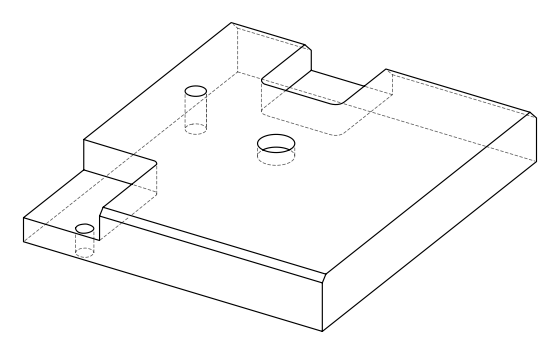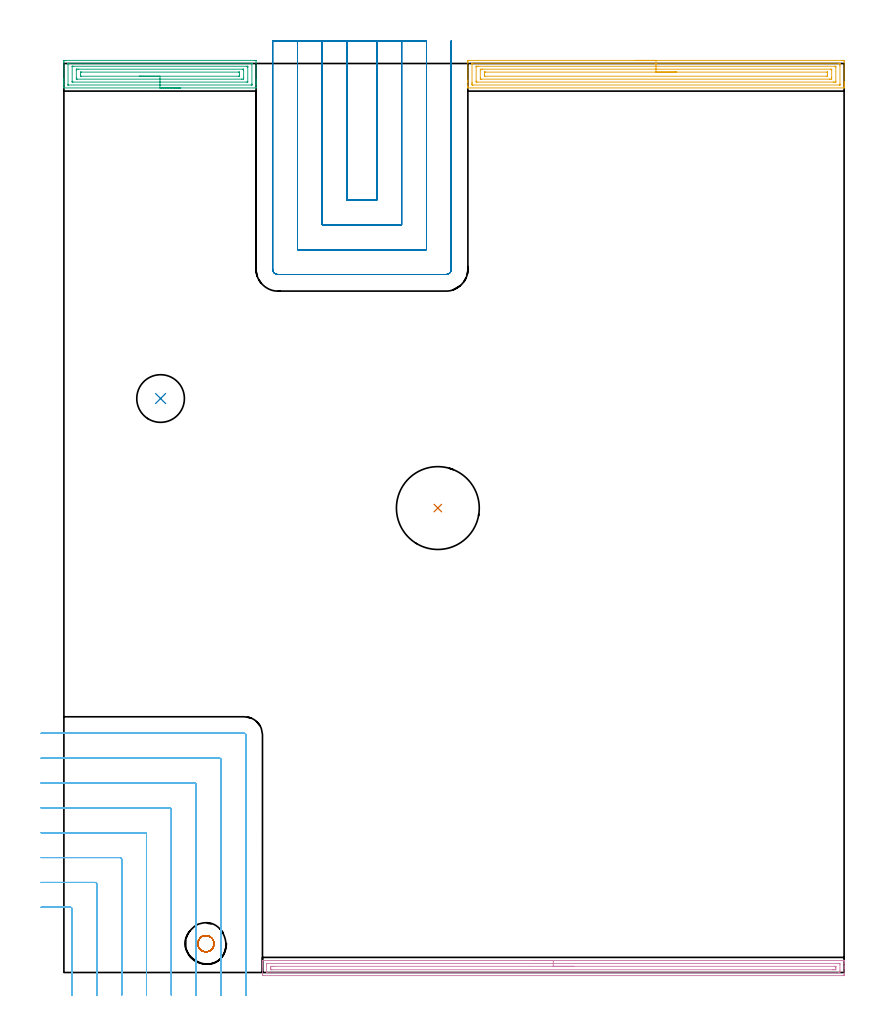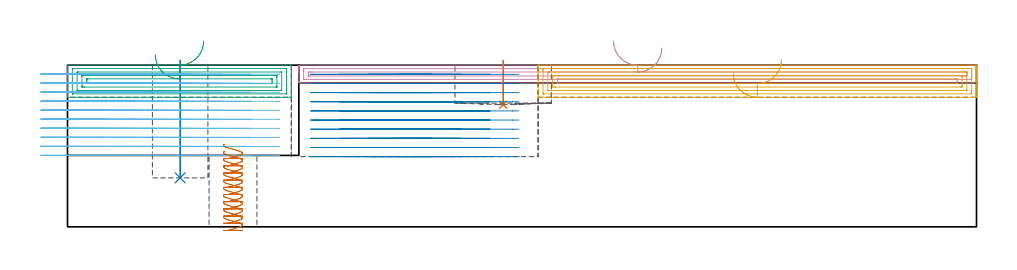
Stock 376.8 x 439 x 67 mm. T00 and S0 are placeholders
(PLAN: 8 operations, 5 tool changes, 70.9 min)
(1 INDEXABLE_INSERT_DRILL_BLIND_HOLE_FROM_SOLID | STEP1POCKET | NXT0302_035 | 0.08 min | 20007 mm3)
(2 INDEXABLE_INSERT_DRILL_BLIND_HOLE_FROM_SOLID_1 | STEP1POCKET_1 | UGT0302_002 | 0.2 min | 19378 mm3)
(3 AREA_MILL | FG_CHAMFER_SURFACE | UGT0205_001 | 3.98 min | 8813 mm3)
(4 AREA_MILL_1 | FG_CHAMFER_SURFACE_1 | UGT0205_001 | 6.94 min | 7599 mm3)
(5 AREA_MILL_2 | FG_CHAMFER_SURFACE_2 | UGT0205_001 | 7.54 min | 16680 mm3)
(6 MILL_CORNER_NOTCH_RECTANGULAR | CORNER_NOTCH_RECTANGULAR | NXT0201_012 | Follow Part, ap 4, ae 75% | 24.84 min | 442263 mm3)
(7 MILL_FREE_SHAPED_THROUGH | HOLE_FREE_SHAPED_STRAIGHT | NXT0201_011 | Follow Part, ap 3, ae 75% | 1.59 min | 9106 mm3)
(8 MILL_SLOT | SLOT_PARTIAL_RECTANGULAR | NXT0201_012 | Follow Part, ap 4, ae 75% | 25.73 min | 423114 mm3)
(TOOL NXT0302_035 | Index. Insert Drill 40mm [880-D4000L40-05] | D40 PA176 FL200 Z2)
(TOOL UGT0302_002 | Indexable Insert Drill 23mm | D23 PA180 FL50 Z2)
(TOOL UGT0205_001 | Chamfer Mill 20 x 3 x 45 deg. | D20 FL50 Z2)
(TOOL NXT0201_012 | ENDMILL 16mm [2P460-1600-NA 1630] | D16 FL38 Z6)
(TOOL NXT0201_011 | ENDMILL 12mm [2P460-1200-NA 1630] | D12 FL38 Z6)
(OP 1 INDEXABLE_INSERT_DRILL_BLIND_HOLE_FROM_SOLID)
G17 G21 G94 G90
T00 M6
G54
G17 G0 G90 X180.6 Y224.3 S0 M3
G43 Z77. H1
G94 G81 G98 Z50.6 F250. R69.
G80
M5
M2
(OP 2 INDEXABLE_INSERT_DRILL_BLIND_HOLE_FROM_SOLID_1)
G17 G21 G94 G90
T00 M6
G54
G17 G0 G90 X46.7 Y277.2 S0 M3
G43 Z77. H0
G94 G81 G98 Z20.3 F250. R69.
G80
M5
M2
(OP 3 AREA_MILL)
G17 G21 G94 G90
T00 M6
G54
G17 G0 G90 X56.4 Y427.2 S1061 M3
G43 Z77. H0
G94 G1 X56.362 Z76.128 F250.
X56.248 Z75.263
X56.059 Z74.412
X55.797 Z73.58
X55.463 Z72.774
X55.06 Z72.
X54.592 Z71.264
X54.06 Z70.572
X53.471 Z69.929
X52.828 Z69.339
X52.136 Z68.808
X51.4 Z68.34
X50.626 Z67.937
X49.82 Z67.603
X48.988 Z67.341
X48.136 Z67.152
X47.272 Z67.038
X46.4 Z67.
X0.125
X0.01 Y427.206 Z66.992
X0. Y427.464 Z66.735
Y428.166 Z66.033
Y428.941 Z65.259
Y429.436 Z64.76
Y429.684 Z64.513
Y430.319 Z63.878
Y430.566 Z63.631
Y431.202 Z62.992
Y431.631 Z62.564
Y439.465 Z54.732
X0.004 Y440.03 Z54.167
X0.009 Y440.491 Z53.705
X0.101 Y440.494 Z53.703
X0.57 Y440.5 Z53.7
X92.23
X92.651 Y440.495 Z53.702
X92.79 Y440.491 Z53.705
X92.8 Y440.347 Z53.85
Y431.202 Z62.992
Y430.566 Z63.631
Y430.319 Z63.878
Y429.684 Z64.513
Y429.436 Z64.76
Y428.941 Z65.258
X92.799 Y427.463 Z66.736
X92.79 Y427.206 Z66.992
X92.675 Y427.2 Z67.
X46.4
Y428.614 Z65.586
X2.132 Y428.615 Z65.585
X2.055 Y428.617 Z65.583
X2.018 Y428.621 Z65.579
X2.01 Y428.623 Z65.577
X2.007 Y428.635 Z65.565
X2.003 Y428.714 Z65.486
X2. Y428.9 Z65.3
Y438.611 Z55.589
X2.003 Y438.958 Z55.242
X2.007 Y439.056 Z55.144
X2.01 Y439.081 Z55.119
X2.015 Y439.082 Z55.118
X2.039 Y439.084 Z55.116
X2.143 Y439.085 Z55.115
X2.35 Y439.086 Z55.114
X90.668 Y439.085 Z55.115
X90.746 Y439.083 Z55.117
X90.782 Y439.079 Z55.121
X90.79 Y439.077 Z55.123
X90.793 Y439.065 Z55.135
X90.797 Y438.986 Z55.214
X90.8 Y438.8 Z55.4
Y429.089 Z65.111
X90.797 Y428.742 Z65.458
X90.793 Y428.644 Z65.556
X90.79 Y428.62 Z65.58
X90.785 Y428.618 Z65.582
X90.761 Y428.616 Z65.584
X90.657 Y428.615 Z65.585
X90.45 Y428.614 Z65.586
X46.4
Y430.029 Z64.171
X4.421
X4.129 Y430.033 Z64.167
X4.034 Y430.035 Z64.165
X4.01 Y430.041 Z64.159
X4.005 Y430.105 Z64.095
X4.002 Y430.19 Z64.01
X4. Y430.319 Z63.881
Y430.447 Z63.753
X4.001 Y437.509 Z56.691
X4.008 Y437.638 Z56.562
X4.011 Y437.666 Z56.534
X4.021 Y437.668 Z56.532
X4.056 Y437.67 Z56.53
X4.129 Y437.671 Z56.529
X4.727 Y437.672 Z56.528
X88.379 Y437.671 Z56.529
X88.671 Y437.667 Z56.533
X88.766 Y437.665 Z56.535
X88.79 Y437.659 Z56.541
X88.795 Y437.595 Z56.605
X88.798 Y437.51 Z56.69
X88.8 Y437.381 Z56.819
Y437.253 Z56.947
X88.799 Y430.191 Z64.009
X88.792 Y430.062 Z64.138
X88.789 Y430.034 Z64.166
X88.779 Y430.032 Z64.168
X88.744 Y430.03 Z64.17
X88.671 Y430.029 Z64.171
X88.073 Y430.028 Z64.172
X46.4 Y430.029 Z64.171
Y431.443 Z62.757
X6.556
X6.082 Y431.448 Z62.752
X6.031 Y431.45 Z62.75
X6.01 Y431.458 Z62.742
X6.007 Y431.496 Z62.704
X6.003 Y431.662 Z62.538
X6. Y431.994 Z62.206
Y435.616 Z58.584
X6.004 Y436.012 Z58.188
X6.009 Y436.21 Z57.99
X6.013 Y436.251 Z57.949
X6.06 Y436.253 Z57.947
X6.154 Y436.256 Z57.944
X6.799 Y436.257 Z57.943
X7.042
X86.244
X86.718 Y436.253 Z57.947
X86.769 Y436.251 Z57.949
X86.79 Y436.242 Z57.958
X86.793 Y436.205 Z57.995
X86.797 Y436.038 Z58.162
X86.8 Y435.706 Z58.494
Y432.174 Z62.026
Y432.084 Z62.116
X86.796 Y431.688 Z62.512
X86.791 Y431.49 Z62.71
X86.787 Y431.449 Z62.751
X86.74 Y431.447 Z62.753
X86.646 Y431.444 Z62.756
X86.001 Y431.443 Z62.757
X85.758
X46.4
Y432.857 Z61.343
X8.468
X8.245 Y432.859 Z61.341
X8.098 Y432.863 Z61.337
X8.009 Y432.868 Z61.332
X8.007 Y432.886 Z61.314
X8.004 Y432.967 Z61.233
X8. Y433.541 Z60.659
Y433.85 Z60.35
Y434.424 Z59.776
X8.003 Y434.733 Z59.467
X8.006 Y434.804 Z59.396
X8.009 Y434.834 Z59.366
X8.134 Y434.838 Z59.362
X8.356 Y434.842 Z59.358
X8.468 Y434.843 Z59.357
X84.332
X84.555 Y434.841 Z59.359
X84.703 Y434.837 Z59.363
X84.791 Y434.832 Z59.368
X84.793 Y434.814 Z59.386
X84.796 Y434.733 Z59.467
X84.8 Y434.159 Z60.041
Y433.85 Z60.35
Y433.276 Z60.924
X84.797 Y432.967 Z61.233
X84.794 Y432.896 Z61.304
X84.791 Y432.866 Z61.334
X84.665 Y432.862 Z61.338
X84.443 Y432.858 Z61.342
X84.332 Y432.857 Z61.343
X46.4
X45.528 Z61.381
X44.664 Z61.495
X43.812 Z61.684
X42.98 Z61.946
X42.174 Z62.28
X41.4 Z62.683
X40.664 Z63.152
X39.972 Z63.683
X39.329 Z64.272
X38.74 Z64.915
X38.208 Z65.607
X37.74 Z66.343
X37.337 Z67.117
X37.003 Z67.923
X36.741 Z68.755
X36.552 Z69.607
X36.438 Z70.472
X36.4 Z71.343
G0 Z77.
M5
M2
(OP 4 AREA_MILL_1)
G17 G21 G94 G90
T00 M6
G54
G17 G0 G90 X226.35 Y5.8 S1061 M3
G43 Z77. H0
G94 G1 X226.388 Z76.128 F250.
X226.502 Z75.263
X226.691 Z74.412
X226.953 Z73.58
X227.287 Z72.774
X227.69 Z72.
X228.158 Z71.264
X228.69 Z70.572
X229.279 Z69.929
X229.922 Z69.339
X230.614 Z68.808
X231.35 Z68.34
X232.124 Z67.937
X232.93 Z67.603
X233.762 Z67.341
X234.614 Z67.152
X235.478 Z67.038
X236.35 Z67.
X376.627
X376.79 Y5.797 Z66.988
X376.793 Y5.764 Z66.955
X376.8 Y5.38 Z66.579
Y5.058 Z66.258
Y4.37 Z65.565
Y3.138 Z64.335
Y2.594 Z63.788
Y1.978 Z63.173
Y-0.686 Z60.511
X376.798 Y-0.958 Z60.239
X376.792 Y-1.492 Z59.706
X376.72 Y-1.494 Z59.703
X376.18 Y-1.5 Z59.7
X96.52
X95.98 Y-1.494 Z59.703
X95.908 Y-1.492 Z59.706
X95.9 Y-0.958 Z60.239
Y2.594 Z63.788
Y3.138 Z64.335
Y3.482 Z64.678
Y4.026 Z65.222
Y4.37 Z65.565
Y5.058 Z66.258
Y5.38 Z66.579
X95.907 Y5.764 Z66.955
X95.91 Y5.797 Z66.988
X96.073 Y5.8 Z67.
X236.35
Y4.386 Z65.586
X374.393 Y4.385 Z65.585
X374.79 Y4.37 Z65.57
X374.799 Y3.967 Z65.167
X374.8 Y0.818 Z62.018
X374.799 Y0.415 Z61.615
X374.79 Y-0.07 Z61.13
X374.409 Y-0.085 Z61.115
X374.393 Y-0.086 Z61.114
X98.307 Y-0.085 Z61.115
X97.91 Y-0.07 Z61.13
X97.901 Y0.333 Z61.533
X97.9 Y3.482 Z64.682
X97.901 Y3.885 Z65.085
X97.91 Y4.37 Z65.57
X98.291 Y4.385 Z65.585
X98.307 Y4.386 Z65.586
X236.35
Y2.972 Z64.172
X372.227 Y2.971 Z64.171
X372.606 Y2.97 Z64.17
X372.732 Y2.967 Z64.167
X372.775 Y2.965 Z64.165
X372.79 Y2.958 Z64.158
X372.793 Y2.915 Z64.115
X372.797 Y2.787 Z63.987
X372.799 Y2.594 Z63.794
X372.8 Y2.401 Z63.601
X372.798 Y1.706 Z62.906
X372.796 Y1.517 Z62.717
X372.786 Y1.335 Z62.535
X372.606 Y1.333 Z62.533
X372.091 Y1.33 Z62.53
X371.713 Y1.329 Z62.529
X371.199 Y1.328 Z62.528
X100.473 Y1.329 Z62.529
X100.094 Y1.33 Z62.53
X99.968 Y1.333 Z62.533
X99.925 Y1.335 Z62.535
X99.91 Y1.342 Z62.542
X99.907 Y1.385 Z62.585
X99.903 Y1.513 Z62.713
X99.901 Y1.706 Z62.906
X99.9 Y1.899 Z63.099
X99.902 Y2.594 Z63.794
X99.904 Y2.783 Z63.983
X99.914 Y2.964 Z64.164
X100.094 Y2.967 Z64.167
X100.609 Y2.97 Z64.17
X100.987 Y2.971 Z64.171
X101.501
X236.35 Y2.972 Z64.172
X237.222 Z64.21
X238.086 Z64.323
X238.938 Z64.512
X239.77 Z64.775
X240.576 Z65.108
X241.35 Z65.511
X242.086 Z65.98
X242.778 Z66.511
X243.421 Z67.1
X244.01 Z67.744
X244.542 Z68.436
X245.01 Z69.172
X245.413 Z69.945
X245.747 Z70.751
X246.009 Z71.583
X246.198 Z72.435
X246.312 Z73.3
X246.35 Z74.172
G0 Z77.
M5
M2
(OP 5 AREA_MILL_2)
G17 G21 G94 G90
T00 M6
G54
G17 G0 G90 X275.95 Y440.5 S1061 M3
G43 Z77. H0
Z63.7
G94 G1 X275.988 Z62.828 F250.
X276.102 Z61.964
X276.291 Z61.112
X276.553 Z60.28
X276.887 Z59.474
X277.29 Z58.7
X277.758 Z57.964
X278.29 Z57.272
X278.879 Z56.629
X279.522 Z56.04
X280.214 Z55.508
X280.95 Z55.04
X281.724 Z54.637
X282.53 Z54.303
X283.362 Z54.041
X284.213 Z53.852
X285.078 Z53.738
X285.95 Z53.7
X375.706
X376.182 Y440.499 Z53.701
X376.652 Y440.495 Z53.703
X376.791 Y440.492 Z53.706
X376.8 Y440.03 Z54.168
Y430.319 Z63.876
Y429.775 Z64.421
Y429.436 Z64.76
Y428.893 Z65.304
Y428.553 Z65.642
Y427.874 Z66.325
Y427.562 Z66.638
Y427.211 Z66.979
X376.793 Y427.202 Z66.988
X376.628 Y427.2 Z67.
X195.272
X195.107 Y427.202 Z66.988
X195.1 Y427.211 Z66.979
Y427.561 Z66.638
Y427.874 Z66.325
Y428.553 Z65.642
Y429.775 Z64.421
Y430.319 Z63.876
Y430.93 Z63.265
Y439.419 Z54.779
X195.105 Y440.03 Z54.168
X195.109 Y440.492 Z53.706
X195.247 Y440.495 Z53.703
X195.718 Y440.5 Z53.7
X285.95
Y439.086 Z55.114
X374.395 Y439.085 Z55.115
X374.458
X374.776 Y439.079 Z55.121
X374.79 Y438.976 Z55.224
X374.797 Y438.749 Z55.451
X374.799 Y438.264 Z55.936
X374.8 Y437.864 Z56.336
X374.799 Y429.037 Z65.163
X374.79 Y428.636 Z65.564
X374.788 Y428.62 Z65.58
X374.783 Y428.618 Z65.582
X374.758 Y428.616 Z65.584
X374.707 Y428.615 Z65.585
X374.603 Y428.614 Z65.586
X197.505 Y428.615 Z65.585
X197.442
X197.124 Y428.621 Z65.579
X197.11 Y428.724 Z65.476
X197.103 Y428.95 Z65.25
X197.101 Y429.436 Z64.764
X197.1 Y429.836 Z64.364
X197.101 Y438.663 Z55.537
X197.109 Y439.064 Z55.136
X197.112 Y439.08 Z55.12
X197.117 Y439.082 Z55.118
X197.141 Y439.084 Z55.116
X197.193 Y439.085 Z55.115
X197.297 Y439.086 Z55.114
X285.95
Y437.672 Z56.528
X372.315 Y437.671 Z56.529
X372.608 Y437.67 Z56.53
X372.706 Y437.668 Z56.532
X372.775 Y437.665 Z56.535
X372.79 Y437.57 Z56.63
X372.795 Y437.381 Z56.819
X372.799 Y437.192 Z57.008
Y430.319 Z63.881
X372.797 Y430.132 Z64.068
X372.79 Y430.067 Z64.133
X372.783 Y430.035 Z64.165
X372.754 Y430.034 Z64.166
X372.608 Y430.031 Z64.169
X372.008 Y430.029 Z64.171
X371.715 Y430.028 Z64.172
X199.585 Y430.029 Z64.171
X199.292 Y430.03 Z64.17
X199.194 Y430.032 Z64.168
X199.125 Y430.035 Z64.165
X199.11 Y430.13 Z64.07
X199.105 Y430.319 Z63.881
X199.101 Y430.507 Z63.693
Y437.381 Z56.819
X199.103 Y437.568 Z56.632
X199.11 Y437.633 Z56.567
X199.117 Y437.665 Z56.535
X199.146 Y437.666 Z56.534
X199.292 Y437.669 Z56.531
X199.892 Y437.671 Z56.529
X200.185 Y437.672 Z56.528
X285.95
Y436.257 Z57.943
X370.172
X370.674 Y436.253 Z57.947
X370.79 Y436.25 Z57.95
X370.795 Y436.05 Z58.15
X370.8 Y435.637 Z58.563
Y432.105 Z62.095
Y432.084 Z62.116
X370.791 Y431.654 Z62.546
X370.784 Y431.45 Z62.75
X370.574 Y431.446 Z62.754
X369.928 Y431.443 Z62.757
X369.684
X201.728
X201.226 Y431.447 Z62.753
X201.11 Y431.45 Z62.75
X201.105 Y431.65 Z62.55
X201.1 Y432.063 Z62.137
Y435.616 Z58.584
X201.109 Y436.046 Z58.154
X201.116 Y436.25 Z57.95
X201.326 Y436.254 Z57.946
X201.972 Y436.257 Z57.943
X202.216
X285.95
Y434.843 Z59.357
X368.476 Y434.842 Z59.358
X368.625 Y434.84 Z59.36
X368.743 Y434.836 Z59.364
X368.791 Y434.833 Z59.367
X368.793 Y434.825 Z59.375
X368.796 Y434.733 Z59.467
X368.8 Y434.082 Z60.118
Y433.85 Z60.35
Y433.199 Z61.001
X368.798 Y432.967 Z61.233
X368.794 Y432.886 Z61.314
X368.791 Y432.868 Z61.332
X368.786 Y432.864 Z61.336
X368.736 Y432.861 Z61.339
X368.588 Y432.858 Z61.342
X368.364 Y432.857 Z61.343
X368.253
X203.424 Y432.858 Z61.342
X203.275 Y432.86 Z61.34
X203.157 Y432.864 Z61.336
X203.108 Y432.867 Z61.333
X203.107 Y432.875 Z61.325
X203.104 Y432.967 Z61.233
X203.1 Y433.618 Z60.582
Y433.85 Z60.35
Y434.501 Z59.699
X203.102 Y434.733 Z59.467
X203.106 Y434.814 Z59.386
X203.109 Y434.832 Z59.368
X203.114 Y434.836 Z59.364
X203.164 Y434.839 Z59.361
X203.312 Y434.842 Z59.358
X203.535 Y434.843 Z59.357
X203.647
X285.95
X286.822 Z59.395
X287.686 Z59.509
X288.538 Z59.698
X289.37 Z59.96
X290.176 Z60.294
X290.95 Z60.697
X291.686 Z61.165
X292.378 Z61.696
X293.021 Z62.286
X293.61 Z62.929
X294.141 Z63.621
X294.61 Z64.357
X295.013 Z65.131
X295.347 Z65.937
X295.609 Z66.769
X295.798 Z67.62
X295.912 Z68.485
X295.95 Z69.357
G0 Z77.
M5
M2
(OP 6 MILL_CORNER_NOTCH_RECTANGULAR)
G17 G21 G94 G90
T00 M6
G54
G17 G0 G90 X3.9 Y-11. S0 M3
G43 Z77. H1
Z63.26
G94 G1 Y-8. F250.
Y30.707 F500.
G3 X3.107 Y31.5 R0.8
G1 X-8.
X-11. F250.
G0 Z77.
X15.9 Y-11.
Z63.26
G1 Y-8.
Y42.706 F500.
G3 X15.106 Y43.5 R0.8
G1 X-8.
X-11. F250.
G0 Z77.
X27.9 Y-11.
Z63.26
G1 Y-8.
Y54.706 F500.
G3 X27.106 Y55.5 R0.8
G1 X-8.
X-11. F250.
G0 Z77.
X39.9 Y-11.
Z63.26
G1 Y-8.
Y66.705 F500.
G3 X39.105 Y67.5 R0.8
G1 X-8.
X-11. F250.
G0 Z77.
X51.9 Y-11.
Z63.26
G1 Y-8.
Y78.705 F500.
G3 X51.105 Y79.5 R0.8
G1 X-8.
X-11. F250.
G0 Z77.
X63.9 Y-11.
Z63.26
G1 Y-8.
Y90.705 F500.
G3 X63.105 Y91.5 R0.8
G1 X-8.
X-11. F250.
G0 Z77.
X75.9 Y-11.
Z63.26
G1 Y-8.
Y102.705 F500.
G3 X75.105 Y103.5 R0.8
G1 X-8.
X-11. F250.
G0 Z77.
X87.9 Y-11.
Z63.26
G1 Y-8.
Y114.704 F500.
G3 X87.104 Y115.5 R0.8
G1 X-8.
X-11. F250.
G0 Z77.
X3.9 Y-11.
Z59.52
G1 Y-8.
Y30.707 F500.
G3 X3.107 Y31.5 R0.8
G1 X-8.
X-11. F250.
G0 Z77.
X15.9 Y-11.
Z59.52
G1 Y-8.
Y42.706 F500.
G3 X15.106 Y43.5 R0.8
G1 X-8.
X-11. F250.
G0 Z77.
X27.9 Y-11.
Z59.52
G1 Y-8.
Y54.706 F500.
G3 X27.106 Y55.5 R0.8
G1 X-8.
X-11. F250.
G0 Z77.
X39.9 Y-11.
Z59.52
G1 Y-8.
Y66.705 F500.
G3 X39.105 Y67.5 R0.8
G1 X-8.
X-11. F250.
G0 Z77.
X51.9 Y-11.
Z59.52
G1 Y-8.
Y78.705 F500.
G3 X51.105 Y79.5 R0.8
G1 X-8.
X-11. F250.
G0 Z77.
X63.9 Y-11.
Z59.52
G1 Y-8.
Y90.705 F500.
G3 X63.105 Y91.5 R0.8
G1 X-8.
X-11. F250.
G0 Z77.
X75.9 Y-11.
Z59.52
G1 Y-8.
Y102.705 F500.
G3 X75.105 Y103.5 R0.8
G1 X-8.
X-11. F250.
G0 Z77.
X87.9 Y-11.
Z59.52
G1 Y-8.
Y114.704 F500.
G3 X87.104 Y115.5 R0.8
G1 X-8.
X-11. F250.
G0 Z77.
X3.9 Y-11.
Z55.78
G1 Y-8.
Y30.707 F500.
G3 X3.107 Y31.5 R0.8
G1 X-8.
X-11. F250.
G0 Z77.
X15.9 Y-11.
Z55.78
G1 Y-8.
Y42.706 F500.
G3 X15.106 Y43.5 R0.8
G1 X-8.
X-11. F250.
G0 Z77.
X27.9 Y-11.
Z55.78
G1 Y-8.
Y54.706 F500.
G3 X27.106 Y55.5 R0.8
G1 X-8.
X-11. F250.
G0 Z77.
X39.9 Y-11.
Z55.78
G1 Y-8.
Y66.705 F500.
G3 X39.105 Y67.5 R0.8
G1 X-8.
X-11. F250.
G0 Z77.
X51.9 Y-11.
Z55.78
G1 Y-8.
Y78.705 F500.
G3 X51.105 Y79.5 R0.8
G1 X-8.
X-11. F250.
G0 Z77.
X63.9 Y-11.
Z55.78
G1 Y-8.
Y90.705 F500.
G3 X63.105 Y91.5 R0.8
G1 X-8.
X-11. F250.
G0 Z77.
X75.9 Y-11.
Z55.78
G1 Y-8.
Y102.705 F500.
G3 X75.105 Y103.5 R0.8
G1 X-8.
X-11. F250.
G0 Z77.
X87.9 Y-11.
Z55.78
G1 Y-8.
Y114.704 F500.
G3 X87.104 Y115.5 R0.8
G1 X-8.
X-11. F250.
G0 Z77.
X3.9 Y-11.
Z52.04
G1 Y-8.
Y30.707 F500.
G3 X3.107 Y31.5 R0.8
G1 X-8.
X-11. F250.
G0 Z77.
X15.9 Y-11.
Z52.04
G1 Y-8.
Y42.706 F500.
G3 X15.106 Y43.5 R0.8
G1 X-8.
X-11. F250.
G0 Z77.
X27.9 Y-11.
Z52.04
G1 Y-8.
Y54.706 F500.
G3 X27.106 Y55.5 R0.8
G1 X-8.
X-11. F250.
G0 Z77.
X39.9 Y-11.
Z52.04
G1 Y-8.
Y66.705 F500.
G3 X39.105 Y67.5 R0.8
G1 X-8.
X-11. F250.
G0 Z77.
X51.9 Y-11.
Z52.04
G1 Y-8.
Y78.705 F500.
G3 X51.105 Y79.5 R0.8
G1 X-8.
X-11. F250.
G0 Z77.
X63.9 Y-11.
Z52.04
G1 Y-8.
Y90.705 F500.
G3 X63.105 Y91.5 R0.8
G1 X-8.
X-11. F250.
G0 Z77.
X75.9 Y-11.
Z52.04
G1 Y-8.
Y102.705 F500.
G3 X75.105 Y103.5 R0.8
G1 X-8.
X-11. F250.
G0 Z77.
X87.9 Y-11.
Z52.04
G1 Y-8.
Y114.704 F500.
G3 X87.104 Y115.5 R0.8
G1 X-8.
X-11. F250.
G0 Z77.
X3.9 Y-11.
Z48.3
G1 Y-8.
Y30.707 F500.
G3 X3.107 Y31.5 R0.8
G1 X-8.
X-11. F250.
G0 Z77.
X15.9 Y-11.
Z48.3
G1 Y-8.
Y42.706 F500.
G3 X15.106 Y43.5 R0.8
G1 X-8.
X-11. F250.
G0 Z77.
X27.9 Y-11.
Z48.3
G1 Y-8.
Y54.706 F500.
G3 X27.106 Y55.5 R0.8
G1 X-8.
X-11. F250.
G0 Z77.
X39.9 Y-11.
Z48.3
G1 Y-8.
Y66.705 F500.
G3 X39.105 Y67.5 R0.8
G1 X-8.
X-11. F250.
G0 Z77.
X51.9 Y-11.
Z48.3
G1 Y-8.
Y78.705 F500.
G3 X51.105 Y79.5 R0.8
G1 X-8.
X-11. F250.
G0 Z77.
X63.9 Y-11.
Z48.3
G1 Y-8.
Y90.705 F500.
G3 X63.105 Y91.5 R0.8
G1 X-8.
X-11. F250.
G0 Z77.
X75.9 Y-11.
Z48.3
G1 Y-8.
Y102.705 F500.
G3 X75.105 Y103.5 R0.8
G1 X-8.
X-11. F250.
G0 Z77.
X87.9 Y-11.
Z48.3
G1 Y-8.
Y114.704 F500.
G3 X87.104 Y115.5 R0.8
G1 X-8.
X-11. F250.
G0 Z77.
X3.9 Y-11.
Z44.56
G1 Y-8.
Y30.707 F500.
G3 X3.107 Y31.5 R0.8
G1 X-8.
X-11. F250.
G0 Z77.
X15.9 Y-11.
Z44.56
G1 Y-8.
Y42.706 F500.
G3 X15.106 Y43.5 R0.8
G1 X-8.
X-11. F250.
G0 Z77.
X27.9 Y-11.
Z44.56
G1 Y-8.
Y54.706 F500.
G3 X27.106 Y55.5 R0.8
G1 X-8.
X-11. F250.
G0 Z77.
X39.9 Y-11.
Z44.56
G1 Y-8.
Y66.705 F500.
G3 X39.105 Y67.5 R0.8
G1 X-8.
X-11. F250.
G0 Z77.
X51.9 Y-11.
Z44.56
G1 Y-8.
Y78.705 F500.
G3 X51.105 Y79.5 R0.8
G1 X-8.
X-11. F250.
G0 Z77.
X63.9 Y-11.
Z44.56
G1 Y-8.
Y90.705 F500.
G3 X63.105 Y91.5 R0.8
G1 X-8.
X-11. F250.
G0 Z77.
X75.9 Y-11.
Z44.56
G1 Y-8.
Y102.705 F500.
G3 X75.105 Y103.5 R0.8
G1 X-8.
X-11. F250.
G0 Z77.
X87.9 Y-11.
Z44.56
G1 Y-8.
Y114.704 F500.
G3 X87.104 Y115.5 R0.8
G1 X-8.
X-11. F250.
G0 Z77.
X3.9 Y-11.
Z40.82
G1 Y-8.
Y30.707 F500.
G3 X3.107 Y31.5 R0.8
G1 X-8.
X-11. F250.
G0 Z77.
X15.9 Y-11.
Z40.82
G1 Y-8.
Y42.706 F500.
G3 X15.106 Y43.5 R0.8
G1 X-8.
X-11. F250.
G0 Z77.
X27.9 Y-11.
Z40.82
G1 Y-8.
Y54.706 F500.
G3 X27.106 Y55.5 R0.8
G1 X-8.
X-11. F250.
G0 Z77.
X39.9 Y-11.
Z40.82
G1 Y-8.
Y66.705 F500.
G3 X39.105 Y67.5 R0.8
G1 X-8.
X-11. F250.
G0 Z77.
X51.9 Y-11.
Z40.82
G1 Y-8.
Y78.705 F500.
G3 X51.105 Y79.5 R0.8
G1 X-8.
X-11. F250.
G0 Z77.
X63.9 Y-11.
Z40.82
G1 Y-8.
Y90.705 F500.
G3 X63.105 Y91.5 R0.8
G1 X-8.
X-11. F250.
G0 Z77.
X75.9 Y-11.
Z40.82
G1 Y-8.
Y102.705 F500.
G3 X75.105 Y103.5 R0.8
G1 X-8.
X-11. F250.
G0 Z77.
X87.9 Y-11.
Z40.82
G1 Y-8.
Y114.704 F500.
G3 X87.104 Y115.5 R0.8
G1 X-8.
X-11. F250.
G0 Z77.
X3.9 Y-11.
Z37.08
G1 Y-8.
Y30.707 F500.
G3 X3.107 Y31.5 R0.8
G1 X-8.
X-11. F250.
G0 Z77.
X15.9 Y-11.
Z37.08
G1 Y-8.
Y42.706 F500.
G3 X15.106 Y43.5 R0.8
G1 X-8.
X-11. F250.
G0 Z77.
X27.9 Y-11.
Z37.08
G1 Y-8.
Y54.706 F500.
G3 X27.106 Y55.5 R0.8
G1 X-8.
X-11. F250.
G0 Z77.
X39.9 Y-11.
Z37.08
G1 Y-8.
Y66.705 F500.
G3 X39.105 Y67.5 R0.8
G1 X-8.
X-11. F250.
G0 Z77.
X51.9 Y-11.
Z37.08
G1 Y-8.
Y78.705 F500.
G3 X51.105 Y79.5 R0.8
G1 X-8.
X-11. F250.
G0 Z77.
X63.9 Y-11.
Z37.08
G1 Y-8.
Y90.705 F500.
G3 X63.105 Y91.5 R0.8
G1 X-8.
X-11. F250.
G0 Z77.
X75.9 Y-11.
Z37.08
G1 Y-8.
Y102.705 F500.
G3 X75.105 Y103.5 R0.8
G1 X-8.
X-11. F250.
G0 Z77.
X87.9 Y-11.
Z37.08
G1 Y-8.
Y114.704 F500.
G3 X87.104 Y115.5 R0.8
G1 X-8.
X-11. F250.
G0 Z77.
X3.9 Y-11.
Z33.34
G1 Y-8.
Y30.707 F500.
G3 X3.107 Y31.5 R0.8
G1 X-8.
X-11. F250.
G0 Z77.
X15.9 Y-11.
Z33.34
G1 Y-8.
Y42.706 F500.
G3 X15.106 Y43.5 R0.8
G1 X-8.
X-11. F250.
G0 Z77.
X27.9 Y-11.
Z33.34
G1 Y-8.
Y54.706 F500.
G3 X27.106 Y55.5 R0.8
G1 X-8.
X-11. F250.
G0 Z77.
X39.9 Y-11.
Z33.34
G1 Y-8.
Y66.705 F500.
G3 X39.105 Y67.5 R0.8
G1 X-8.
X-11. F250.
G0 Z77.
X51.9 Y-11.
Z33.34
G1 Y-8.
Y78.705 F500.
G3 X51.105 Y79.5 R0.8
G1 X-8.
X-11. F250.
G0 Z77.
X63.9 Y-11.
Z33.34
G1 Y-8.
Y90.705 F500.
G3 X63.105 Y91.5 R0.8
G1 X-8.
X-11. F250.
G0 Z77.
X75.9 Y-11.
Z33.34
G1 Y-8.
Y102.705 F500.
G3 X75.105 Y103.5 R0.8
G1 X-8.
X-11. F250.
G0 Z77.
X87.9 Y-11.
Z33.34
G1 Y-8.
Y114.704 F500.
G3 X87.104 Y115.5 R0.8
G1 X-8.
X-11. F250.
G0 Z77.
X3.9 Y-11.
Z29.6
G1 Y-8.
Y30.707 F500.
G3 X3.107 Y31.5 R0.8
G1 X-8.
X-11. F250.
G0 Z77.
X15.9 Y-11.
Z29.6
G1 Y-8.
Y42.706 F500.
G3 X15.106 Y43.5 R0.8
G1 X-8.
X-11. F250.
G0 Z77.
X27.9 Y-11.
Z29.6
G1 Y-8.
Y54.706 F500.
G3 X27.106 Y55.5 R0.8
G1 X-8.
X-11. F250.
G0 Z77.
X39.9 Y-11.
Z29.6
G1 Y-8.
Y66.705 F500.
G3 X39.105 Y67.5 R0.8
G1 X-8.
X-11. F250.
G0 Z77.
X51.9 Y-11.
Z29.6
G1 Y-8.
Y78.705 F500.
G3 X51.105 Y79.5 R0.8
G1 X-8.
X-11. F250.
G0 Z77.
X63.9 Y-11.
Z29.6
G1 Y-8.
Y90.705 F500.
G3 X63.105 Y91.5 R0.8
G1 X-8.
X-11. F250.
G0 Z77.
X75.9 Y-11.
Z29.6
G1 Y-8.
Y102.705 F500.
G3 X75.105 Y103.5 R0.8
G1 X-8.
X-11. F250.
G0 Z77.
X87.9 Y-11.
Z29.6
G1 Y-8.
Y114.704 F500.
G3 X87.104 Y115.5 R0.8
G1 X-8.
X-11. F250.
G0 Z77.
M5
M2
(OP 7 MILL_FREE_SHAPED_THROUGH)
G17 G21 G94 G90
T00 M6
G54
G17 G0 G90 X65.101 Y15.629 S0 M3
G43 Z77. H1
Z34.261
G94 G1 X64.91 Y15.178 Z34.129 F250.
X64.773 Y14.675 Z33.99
X64.704 Y14.158 Z33.85
Y13.637 Z33.71
X64.774 Y13.12 Z33.571
X64.912 Y12.617 Z33.431
X65.115 Y12.137 Z33.291
X65.381 Y11.689 Z33.152
X65.621 Y11.375 Z33.046
X65.984 Y11.001 Z32.906
X66.393 Y10.678 Z32.766
X66.842 Y10.413 Z32.627
X67.322 Y10.21 Z32.487
X67.825 Y10.073 Z32.347
X68.342 Y10.004 Z32.208
X68.863 Z32.068
X69.38 Y10.074 Z31.928
X69.883 Y10.212 Z31.789
X70.363 Y10.415 Z31.649
X70.811 Y10.681 Z31.509
X71.125 Y10.921 Z31.403
X71.499 Y11.284 Z31.264
X71.822 Y11.693 Z31.124
X72.087 Y12.142 Z30.984
X72.29 Y12.622 Z30.845
X72.427 Y13.125 Z30.705
X72.496 Y13.642 Z30.565
Y14.163 Z30.426
X72.426 Y14.68 Z30.286
X72.288 Y15.183 Z30.146
X72.085 Y15.663 Z30.007
X71.819 Y16.111 Z29.867
X71.579 Y16.425 Z29.761
X71.2 Y16.813 Z29.616
X70.772 Y17.145 Z29.47
X70.301 Y17.415 Z29.325
X69.798 Y17.617 Z29.18
X69.272 Y17.747 Z29.035
X68.732 Y17.803 Z28.889
X68.19 Y17.783 Z28.744
X67.753 Y17.715 Z28.625
X67.228 Y17.677 Z28.484
X66.983 Y17.681 Z28.419
X66.803 Y17.489 Z28.348
X66.622 Y17.324 Z28.283
G2 X66.232 Y16.999 R6. F500.
G3 X67.995 Y17.753 R-3.9
G2 X66.983 Y17.681 R6.
X66.622 Y17.324 R6.
X66.232 Y16.999 R6.
G3 X65.861 Y16.676 R3.9
G0 X65.101 Y15.629 Z31.283
G1 X64.91 Y15.178 Z31.151 F250.
X64.773 Y14.675 Z31.012
X64.704 Y14.158 Z30.872
Y13.637 Z30.732
X64.774 Y13.12 Z30.592
X64.912 Y12.617 Z30.453
X65.115 Y12.137 Z30.313
X65.381 Y11.689 Z30.173
X65.621 Y11.375 Z30.068
X65.984 Y11.001 Z29.928
X66.393 Y10.678 Z29.788
X66.842 Y10.413 Z29.649
X67.322 Y10.21 Z29.509
X67.825 Y10.073 Z29.369
X68.342 Y10.004 Z29.229
X68.863 Z29.09
X69.38 Y10.074 Z28.95
X69.883 Y10.212 Z28.81
X70.363 Y10.415 Z28.671
X70.811 Y10.681 Z28.531
X71.125 Y10.921 Z28.425
X71.499 Y11.284 Z28.285
X71.822 Y11.693 Z28.146
X72.087 Y12.142 Z28.006
X72.29 Y12.622 Z27.866
X72.427 Y13.125 Z27.727
X72.496 Y13.642 Z27.587
Y14.163 Z27.447
X72.426 Y14.68 Z27.308
X72.288 Y15.183 Z27.168
X72.085 Y15.663 Z27.028
X71.819 Y16.111 Z26.889
X71.579 Y16.425 Z26.783
X71.2 Y16.813 Z26.637
X70.772 Y17.145 Z26.492
X70.301 Y17.415 Z26.347
X69.798 Y17.617 Z26.202
X69.272 Y17.747 Z26.056
X68.732 Y17.803 Z25.911
X68.19 Y17.783 Z25.766
X67.753 Y17.715 Z25.647
X67.228 Y17.677 Z25.506
X66.983 Y17.681 Z25.44
X66.803 Y17.489 Z25.37
X66.622 Y17.324 Z25.304
G2 X66.232 Y16.999 R6. F500.
G3 X67.995 Y17.753 R-3.9
G2 X66.983 Y17.681 R6.
X66.622 Y17.324 R6.
X66.232 Y16.999 R6.
G3 X65.861 Y16.676 R3.9
G0 X65.101 Y15.629 Z28.304
G1 X64.91 Y15.178 Z28.173 F250.
X64.773 Y14.675 Z28.033
X64.704 Y14.158 Z27.894
Y13.637 Z27.754
X64.774 Y13.12 Z27.614
X64.912 Y12.617 Z27.475
X65.115 Y12.137 Z27.335
X65.381 Y11.689 Z27.195
X65.621 Y11.375 Z27.089
X65.984 Y11.001 Z26.95
X66.393 Y10.678 Z26.81
X66.842 Y10.413 Z26.67
X67.322 Y10.21 Z26.531
X67.825 Y10.073 Z26.391
X68.342 Y10.004 Z26.251
X68.863 Z26.112
X69.38 Y10.074 Z25.972
X69.883 Y10.212 Z25.832
X70.363 Y10.415 Z25.692
X70.811 Y10.681 Z25.553
X71.125 Y10.921 Z25.447
X71.499 Y11.284 Z25.307
X71.822 Y11.693 Z25.168
X72.087 Y12.142 Z25.028
X72.29 Y12.622 Z24.888
X72.427 Y13.125 Z24.748
X72.496 Y13.642 Z24.609
Y14.163 Z24.469
X72.426 Y14.68 Z24.329
X72.288 Y15.183 Z24.19
X72.085 Y15.663 Z24.05
X71.819 Y16.111 Z23.91
X71.579 Y16.425 Z23.805
X71.2 Y16.813 Z23.659
X70.772 Y17.145 Z23.514
X70.301 Y17.415 Z23.369
X69.798 Y17.617 Z23.223
X69.272 Y17.747 Z23.078
X68.732 Y17.803 Z22.933
X68.19 Y17.783 Z22.787
X67.753 Y17.715 Z22.669
X67.228 Y17.677 Z22.528
X66.983 Y17.681 Z22.462
X66.803 Y17.489 Z22.392
X66.622 Y17.324 Z22.326
G2 X66.232 Y16.999 R6. F500.
G3 X67.995 Y17.753 R-3.9
G2 X66.983 Y17.681 R6.
X66.622 Y17.324 R6.
X66.232 Y16.999 R6.
G3 X65.861 Y16.676 R3.9
G0 X65.101 Y15.629 Z25.326
G1 X64.91 Y15.178 Z25.195 F250.
X64.773 Y14.675 Z25.055
X64.704 Y14.158 Z24.915
Y13.637 Z24.776
X64.774 Y13.12 Z24.636
X64.912 Y12.617 Z24.496
X65.115 Y12.137 Z24.357
X65.381 Y11.689 Z24.217
X65.621 Y11.375 Z24.111
X65.984 Y11.001 Z23.971
X66.393 Y10.678 Z23.832
X66.842 Y10.413 Z23.692
X67.322 Y10.21 Z23.552
X67.825 Y10.073 Z23.413
X68.342 Y10.004 Z23.273
X68.863 Z23.133
X69.38 Y10.074 Z22.994
X69.883 Y10.212 Z22.854
X70.363 Y10.415 Z22.714
X70.811 Y10.681 Z22.575
X71.125 Y10.921 Z22.469
X71.499 Y11.284 Z22.329
X71.822 Y11.693 Z22.189
X72.087 Y12.142 Z22.05
X72.29 Y12.622 Z21.91
X72.427 Y13.125 Z21.77
X72.496 Y13.642 Z21.631
Y14.163 Z21.491
X72.426 Y14.68 Z21.351
X72.288 Y15.183 Z21.211
X72.085 Y15.663 Z21.072
X71.819 Y16.111 Z20.932
X71.579 Y16.425 Z20.826
X71.2 Y16.813 Z20.681
X70.772 Y17.145 Z20.536
X70.301 Y17.415 Z20.39
X69.798 Y17.617 Z20.245
X69.272 Y17.747 Z20.1
X68.732 Y17.803 Z19.955
X68.19 Y17.783 Z19.809
X67.753 Y17.715 Z19.691
X67.228 Y17.677 Z19.55
X66.983 Y17.681 Z19.484
X66.803 Y17.489 Z19.413
X66.622 Y17.324 Z19.348
G2 X66.232 Y16.999 R6. F500.
G3 X67.995 Y17.753 R-3.9
G2 X66.983 Y17.681 R6.
X66.622 Y17.324 R6.
X66.232 Y16.999 R6.
G3 X65.861 Y16.676 R3.9
G0 X65.101 Y15.629 Z22.348
G1 X64.91 Y15.178 Z22.216 F250.
X64.773 Y14.675 Z22.077
X64.704 Y14.158 Z21.937
Y13.637 Z21.797
X64.774 Y13.12 Z21.658
X64.912 Y12.617 Z21.518
X65.115 Y12.137 Z21.378
X65.381 Y11.689 Z21.239
X65.621 Y11.375 Z21.133
X65.984 Y11.001 Z20.993
X66.393 Y10.678 Z20.853
X66.842 Y10.413 Z20.714
X67.322 Y10.21 Z20.574
X67.825 Y10.073 Z20.434
X68.342 Y10.004 Z20.295
X68.863 Z20.155
X69.38 Y10.074 Z20.015
X69.883 Y10.212 Z19.876
X70.363 Y10.415 Z19.736
X70.811 Y10.681 Z19.596
X71.125 Y10.921 Z19.49
X71.499 Y11.284 Z19.351
X71.822 Y11.693 Z19.211
X72.087 Y12.142 Z19.071
X72.29 Y12.622 Z18.932
X72.427 Y13.125 Z18.792
X72.496 Y13.642 Z18.652
Y14.163 Z18.513
X72.426 Y14.68 Z18.373
X72.288 Y15.183 Z18.233
X72.085 Y15.663 Z18.094
X71.819 Y16.111 Z17.954
X71.579 Y16.425 Z17.848
X71.2 Y16.813 Z17.703
X70.772 Y17.145 Z17.557
X70.301 Y17.415 Z17.412
X69.798 Y17.617 Z17.267
X69.272 Y17.747 Z17.122
X68.732 Y17.803 Z16.976
X68.19 Y17.783 Z16.831
X67.753 Y17.715 Z16.712
X67.228 Y17.677 Z16.571
X66.983 Y17.681 Z16.506
X66.803 Y17.489 Z16.435
X66.622 Y17.324 Z16.37
G2 X66.232 Y16.999 R6. F500.
G3 X67.995 Y17.753 R-3.9
G2 X66.983 Y17.681 R6.
X66.622 Y17.324 R6.
X66.232 Y16.999 R6.
G3 X65.861 Y16.676 R3.9
G0 X65.101 Y15.629 Z19.37
G1 X64.91 Y15.178 Z19.238 F250.
X64.773 Y14.675 Z19.099
X64.704 Y14.158 Z18.959
Y13.637 Z18.819
X64.774 Y13.12 Z18.679
X64.912 Y12.617 Z18.54
X65.115 Y12.137 Z18.4
X65.381 Y11.689 Z18.26
X65.621 Y11.375 Z18.155
X65.984 Y11.001 Z18.015
X66.393 Y10.678 Z17.875
X66.842 Y10.413 Z17.735
X67.322 Y10.21 Z17.596
X67.825 Y10.073 Z17.456
X68.342 Y10.004 Z17.316
X68.863 Z17.177
X69.38 Y10.074 Z17.037
X69.883 Y10.212 Z16.897
X70.363 Y10.415 Z16.758
X70.811 Y10.681 Z16.618
X71.125 Y10.921 Z16.512
X71.499 Y11.284 Z16.372
X71.822 Y11.693 Z16.233
X72.087 Y12.142 Z16.093
X72.29 Y12.622 Z15.953
X72.427 Y13.125 Z15.814
X72.496 Y13.642 Z15.674
Y14.163 Z15.534
X72.426 Y14.68 Z15.395
X72.288 Y15.183 Z15.255
X72.085 Y15.663 Z15.115
X71.819 Y16.111 Z14.976
X71.579 Y16.425 Z14.87
X71.2 Y16.813 Z14.724
X70.772 Y17.145 Z14.579
X70.301 Y17.415 Z14.434
X69.798 Y17.617 Z14.289
X69.272 Y17.747 Z14.143
X68.732 Y17.803 Z13.998
X68.19 Y17.783 Z13.853
X67.753 Y17.715 Z13.734
X67.228 Y17.677 Z13.593
X66.983 Y17.681 Z13.527
X66.803 Y17.489 Z13.457
X66.622 Y17.324 Z13.391
G2 X66.232 Y16.999 R6. F500.
G3 X67.995 Y17.753 R-3.9
G2 X66.983 Y17.681 R6.
X66.622 Y17.324 R6.
X66.232 Y16.999 R6.
G3 X65.861 Y16.676 R3.9
G0 X65.101 Y15.629 Z16.391
G1 X64.91 Y15.178 Z16.26 F250.
X64.773 Y14.675 Z16.12
X64.704 Y14.158 Z15.981
Y13.637 Z15.841
X64.774 Y13.12 Z15.701
X64.912 Y12.617 Z15.562
X65.115 Y12.137 Z15.422
X65.381 Y11.689 Z15.282
X65.621 Y11.375 Z15.176
X65.984 Y11.001 Z15.037
X66.393 Y10.678 Z14.897
X66.842 Y10.413 Z14.757
X67.322 Y10.21 Z14.618
X67.825 Y10.073 Z14.478
X68.342 Y10.004 Z14.338
X68.863 Z14.198
X69.38 Y10.074 Z14.059
X69.883 Y10.212 Z13.919
X70.363 Y10.415 Z13.779
X70.811 Y10.681 Z13.64
X71.125 Y10.921 Z13.534
X71.499 Y11.284 Z13.394
X71.822 Y11.693 Z13.255
X72.087 Y12.142 Z13.115
X72.29 Y12.622 Z12.975
X72.427 Y13.125 Z12.835
X72.496 Y13.642 Z12.696
Y14.163 Z12.556
X72.426 Y14.68 Z12.416
X72.288 Y15.183 Z12.277
X72.085 Y15.663 Z12.137
X71.819 Y16.111 Z11.997
X71.579 Y16.425 Z11.891
X71.2 Y16.813 Z11.746
X70.772 Y17.145 Z11.601
X70.301 Y17.415 Z11.456
X69.798 Y17.617 Z11.31
X69.272 Y17.747 Z11.165
X68.732 Y17.803 Z11.02
X68.19 Y17.783 Z10.874
X67.753 Y17.715 Z10.756
X67.228 Y17.677 Z10.615
X66.983 Y17.681 Z10.549
X66.803 Y17.489 Z10.479
X66.622 Y17.324 Z10.413
G2 X66.232 Y16.999 R6. F500.
G3 X67.995 Y17.753 R-3.9
G2 X66.983 Y17.681 R6.
X66.622 Y17.324 R6.
X66.232 Y16.999 R6.
G3 X65.861 Y16.676 R3.9
G0 X65.101 Y15.629 Z13.413
G1 X64.91 Y15.178 Z13.282 F250.
X64.773 Y14.675 Z13.142
X64.704 Y14.158 Z13.002
Y13.637 Z12.863
X64.774 Y13.12 Z12.723
X64.912 Y12.617 Z12.583
X65.115 Y12.137 Z12.444
X65.381 Y11.689 Z12.304
X65.621 Y11.375 Z12.198
X65.984 Y11.001 Z12.058
X66.393 Y10.678 Z11.919
X66.842 Y10.413 Z11.779
X67.322 Y10.21 Z11.639
X67.825 Y10.073 Z11.5
X68.342 Y10.004 Z11.36
X68.863 Z11.22
X69.38 Y10.074 Z11.081
X69.883 Y10.212 Z10.941
X70.363 Y10.415 Z10.801
X70.811 Y10.681 Z10.662
X71.125 Y10.921 Z10.556
X71.499 Y11.284 Z10.416
X71.822 Y11.693 Z10.276
X72.087 Y12.142 Z10.137
X72.29 Y12.622 Z9.997
X72.427 Y13.125 Z9.857
X72.496 Y13.642 Z9.718
Y14.163 Z9.578
X72.426 Y14.68 Z9.438
X72.288 Y15.183 Z9.298
X72.085 Y15.663 Z9.159
X71.819 Y16.111 Z9.019
X71.579 Y16.425 Z8.913
X71.2 Y16.813 Z8.768
X70.772 Y17.145 Z8.623
X70.301 Y17.415 Z8.477
X69.798 Y17.617 Z8.332
X69.272 Y17.747 Z8.187
X68.732 Y17.803 Z8.041
X68.19 Y17.783 Z7.896
X67.753 Y17.715 Z7.778
X67.228 Y17.677 Z7.637
X66.983 Y17.681 Z7.571
X66.803 Y17.489 Z7.5
X66.622 Y17.324 Z7.435
G2 X66.232 Y16.999 R6. F500.
G3 X67.995 Y17.753 R-3.9
G2 X66.983 Y17.681 R6.
X66.622 Y17.324 R6.
X66.232 Y16.999 R6.
G3 X65.861 Y16.676 R3.9
G0 X65.101 Y15.629 Z10.435
G1 X64.91 Y15.178 Z10.303 F250.
X64.773 Y14.675 Z10.164
X64.704 Y14.158 Z10.024
Y13.637 Z9.884
X64.774 Y13.12 Z9.745
X64.912 Y12.617 Z9.605
X65.115 Y12.137 Z9.465
X65.381 Y11.689 Z9.326
X65.621 Y11.375 Z9.22
X65.984 Y11.001 Z9.08
X66.393 Y10.678 Z8.94
X66.842 Y10.413 Z8.801
X67.322 Y10.21 Z8.661
X67.825 Y10.073 Z8.521
X68.342 Y10.004 Z8.382
X68.863 Z8.242
X69.38 Y10.074 Z8.102
X69.883 Y10.212 Z7.963
X70.363 Y10.415 Z7.823
X70.811 Y10.681 Z7.683
X71.125 Y10.921 Z7.577
X71.499 Y11.284 Z7.438
X71.822 Y11.693 Z7.298
X72.087 Y12.142 Z7.158
X72.29 Y12.622 Z7.019
X72.427 Y13.125 Z6.879
X72.496 Y13.642 Z6.739
Y14.163 Z6.6
X72.426 Y14.68 Z6.46
X72.288 Y15.183 Z6.32
X72.085 Y15.663 Z6.181
X71.819 Y16.111 Z6.041
X71.579 Y16.425 Z5.935
X71.2 Y16.813 Z5.79
X70.772 Y17.145 Z5.644
X70.301 Y17.415 Z5.499
X69.798 Y17.617 Z5.354
X69.272 Y17.747 Z5.209
X68.732 Y17.803 Z5.063
X68.19 Y17.783 Z4.918
X67.753 Y17.715 Z4.799
X67.228 Y17.677 Z4.658
X66.983 Y17.681 Z4.593
X66.803 Y17.489 Z4.522
X66.622 Y17.324 Z4.457
G2 X66.232 Y16.999 R6. F500.
G3 X67.995 Y17.753 R-3.9
G2 X66.983 Y17.681 R6.
X66.622 Y17.324 R6.
X66.232 Y16.999 R6.
G3 X65.861 Y16.676 R3.9
G0 X65.101 Y15.629 Z7.457
G1 X64.91 Y15.178 Z7.325 F250.
X64.773 Y14.675 Z7.186
X64.704 Y14.158 Z7.046
Y13.637 Z6.906
X64.774 Y13.12 Z6.766
X64.912 Y12.617 Z6.627
X65.115 Y12.137 Z6.487
X65.381 Y11.689 Z6.347
X65.621 Y11.375 Z6.242
X65.984 Y11.001 Z6.102
X66.393 Y10.678 Z5.962
X66.842 Y10.413 Z5.822
X67.322 Y10.21 Z5.683
X67.825 Y10.073 Z5.543
X68.342 Y10.004 Z5.403
X68.863 Z5.264
X69.38 Y10.074 Z5.124
X69.883 Y10.212 Z4.984
X70.363 Y10.415 Z4.845
X70.811 Y10.681 Z4.705
X71.125 Y10.921 Z4.599
X71.499 Y11.284 Z4.459
X71.822 Y11.693 Z4.32
X72.087 Y12.142 Z4.18
X72.29 Y12.622 Z4.04
X72.427 Y13.125 Z3.901
X72.496 Y13.642 Z3.761
Y14.163 Z3.621
X72.426 Y14.68 Z3.482
X72.288 Y15.183 Z3.342
X72.085 Y15.663 Z3.202
X71.819 Y16.111 Z3.063
X71.579 Y16.425 Z2.957
X71.2 Y16.813 Z2.811
X70.772 Y17.145 Z2.666
X70.301 Y17.415 Z2.521
X69.798 Y17.617 Z2.376
X69.272 Y17.747 Z2.23
X68.732 Y17.803 Z2.085
X68.19 Y17.783 Z1.94
X67.753 Y17.715 Z1.821
X67.228 Y17.677 Z1.68
X66.983 Y17.681 Z1.614
X66.803 Y17.489 Z1.544
X66.622 Y17.324 Z1.478
G2 X66.232 Y16.999 R6. F500.
G3 X67.995 Y17.753 R-3.9
G2 X66.983 Y17.681 R6.
X66.622 Y17.324 R6.
X66.232 Y16.999 R6.
G3 X65.861 Y16.676 R3.9
G0 X65.101 Y15.629 Z4.478
G1 X64.91 Y15.178 Z4.347 F250.
X64.773 Y14.675 Z4.207
X64.704 Y14.158 Z4.068
Y13.637 Z3.928
X64.774 Y13.12 Z3.788
X64.912 Y12.617 Z3.649
X65.115 Y12.137 Z3.509
X65.381 Y11.689 Z3.369
X65.621 Y11.375 Z3.263
X65.984 Y11.001 Z3.124
X66.393 Y10.678 Z2.984
X66.842 Y10.413 Z2.844
X67.322 Y10.21 Z2.705
X67.825 Y10.073 Z2.565
X68.342 Y10.004 Z2.425
X68.863 Z2.285
X69.38 Y10.074 Z2.146
X69.883 Y10.212 Z2.006
X70.363 Y10.415 Z1.866
X70.811 Y10.681 Z1.727
X71.125 Y10.921 Z1.621
X71.499 Y11.284 Z1.481
X71.822 Y11.693 Z1.341
X72.087 Y12.142 Z1.202
X72.29 Y12.622 Z1.062
X72.427 Y13.125 Z0.922
X72.496 Y13.642 Z0.783
Y14.163 Z0.643
X72.426 Y14.68 Z0.503
X72.288 Y15.183 Z0.364
X72.085 Y15.663 Z0.224
X71.819 Y16.111 Z0.084
X71.579 Y16.425 Z-0.022
X71.2 Y16.813 Z-0.167
X70.772 Y17.145 Z-0.312
X70.301 Y17.415 Z-0.457
X69.798 Y17.617 Z-0.603
X69.272 Y17.747 Z-0.748
X68.732 Y17.803 Z-0.893
X68.19 Y17.783 Z-1.039
X67.753 Y17.715 Z-1.157
X67.228 Y17.677 Z-1.298
X66.983 Y17.681 Z-1.364
X66.803 Y17.489 Z-1.434
X66.622 Y17.324 Z-1.5
G2 X66.232 Y16.999 R6. F500.
G3 X67.995 Y17.753 R-3.9
G2 X66.983 Y17.681 R6.
X66.622 Y17.324 R6.
X66.232 Y16.999 R6.
G3 X65.861 Y16.676 R3.9
G0 Z77.
M5
M2
(OP 8 MILL_SLOT)
G17 G21 G94 G90
T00 M6
G54
G17 G0 G90 X136.778 Y450. S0 M3
G43 Z77. H1
Z63.21
G94 G1 X136.799 Y447. F250.
X136.8 Y446.747 F500.
Y373.1
X151.1
Y446.746
X151.101 Y447.
X151.122 Y450. F250.
X124.767
X124.799 Y447.
G2 X124.8 Y446.747 R24. F500.
G1 Y361.1
X163.1
Y446.746
G2 X163.101 Y447. R24.
G1 X163.133 Y450. F250.
X112.734 Y449.999
X112.797 Y447.
G2 X112.8 Y446.747 R12. F500.
G1 Y349.1
X175.1
Y446.746
G2 X175.103 Y447. R12.
G1 X175.166 Y449.999 F250.
X100.8 Y449.747
Y446.747
Y339.7 F500.
G3 X103.4 Y337.1 R2.6
G1 X184.5
G3 X187.1 Y339.7 R2.6
G1 Y446.746
Y449.746 F250.
G0 X136.8 Y450. Z59.42
G1 Y447.
Y373.1 F500.
X151.1
Y447.
Y450. F250.
X124.8
Y447.
Y361.1 F500.
X163.1
Y447.
Y450. F250.
X112.8
Y447.
Y349.1 F500.
X175.1
Y447.
Y450. F250.
X100.8
Y447.
Y339.7 F500.
G3 X103.4 Y337.1 R2.6
G1 X184.5
G3 X187.1 Y339.7 R2.6
G1 Y447.
Y450. F250.
G0 X136.8 Z55.63
G1 Y447.
Y373.1 F500.
X151.1
Y447.
Y450. F250.
X124.8
Y447.
Y361.1 F500.
X163.1
Y447.
Y450. F250.
X112.8
Y447.
Y349.1 F500.
X175.1
Y447.
Y450. F250.
X100.8
Y447.
Y339.7 F500.
G3 X103.4 Y337.1 R2.6
G1 X184.5
G3 X187.1 Y339.7 R2.6
G1 Y447.
Y450. F250.
G0 X136.8 Z51.84
G1 Y447.
Y373.1 F500.
X151.1
Y447.
Y450. F250.
X124.8
Y447.
Y361.1 F500.
X163.1
Y447.
Y450. F250.
X112.8
Y447.
Y349.1 F500.
X175.1
Y447.
Y450. F250.
X100.8
Y447.
Y339.7 F500.
G3 X103.4 Y337.1 R2.6
G1 X184.5
G3 X187.1 Y339.7 R2.6
G1 Y447.
Y450. F250.
G0 X136.8 Z48.05
G1 Y447.
Y373.1 F500.
X151.1
Y447.
Y450. F250.
X124.8
Y447.
Y361.1 F500.
X163.1
Y447.
Y450. F250.
X112.8
Y447.
Y349.1 F500.
X175.1
Y447.
Y450. F250.
X100.8
Y447.
Y339.7 F500.
G3 X103.4 Y337.1 R2.6
G1 X184.5
G3 X187.1 Y339.7 R2.6
G1 Y447.
Y450. F250.
G0 X136.8 Z44.26
G1 Y447.
Y373.1 F500.
X151.1
Y447.
Y450. F250.
X124.8
Y447.
Y361.1 F500.
X163.1
Y447.
Y450. F250.
X112.8
Y447.
Y349.1 F500.
X175.1
Y447.
Y450. F250.
X100.8
Y447.
Y339.7 F500.
G3 X103.4 Y337.1 R2.6
G1 X184.5
G3 X187.1 Y339.7 R2.6
G1 Y447.
Y450. F250.
G0 X136.8 Z40.47
G1 Y447.
Y373.1 F500.
X151.1
Y447.
Y450. F250.
X124.8
Y447.
Y361.1 F500.
X163.1
Y447.
Y450. F250.
X112.8
Y447.
Y349.1 F500.
X175.1
Y447.
Y450. F250.
X100.8
Y447.
Y339.7 F500.
G3 X103.4 Y337.1 R2.6
G1 X184.5
G3 X187.1 Y339.7 R2.6
G1 Y447.
Y450. F250.
G0 X136.8 Z36.68
G1 Y447.
Y373.1 F500.
X151.1
Y447.
Y450. F250.
X124.8
Y447.
Y361.1 F500.
X163.1
Y447.
Y450. F250.
X112.8
Y447.
Y349.1 F500.
X175.1
Y447.
Y450. F250.
X100.8
Y447.
Y339.7 F500.
G3 X103.4 Y337.1 R2.6
G1 X184.5
G3 X187.1 Y339.7 R2.6
G1 Y447.
Y450. F250.
G0 X136.8 Z32.89
G1 Y447.
Y373.1 F500.
X151.1
Y447.
Y450. F250.
X124.8
Y447.
Y361.1 F500.
X163.1
Y447.
Y450. F250.
X112.8
Y447.
Y349.1 F500.
X175.1
Y447.
Y450. F250.
X100.8
Y447.
Y339.7 F500.
G3 X103.4 Y337.1 R2.6
G1 X184.5
G3 X187.1 Y339.7 R2.6
G1 Y447.
Y450. F250.
G0 X136.8 Z29.1
G1 Y447.
Y373.1 F500.
X151.1
Y447.
Y450. F250.
X124.8
Y447.
Y361.1 F500.
X163.1
Y447.
Y450. F250.
X112.8
Y447.
Y349.1 F500.
X175.1
Y447.
Y450. F250.
X100.8
Y447.
Y339.7 F500.
G3 X103.4 Y337.1 R2.6
G1 X184.5
G3 X187.1 Y339.7 R2.6
G1 Y447.
Y450. F250.
G0 Z77.
M5
M2
